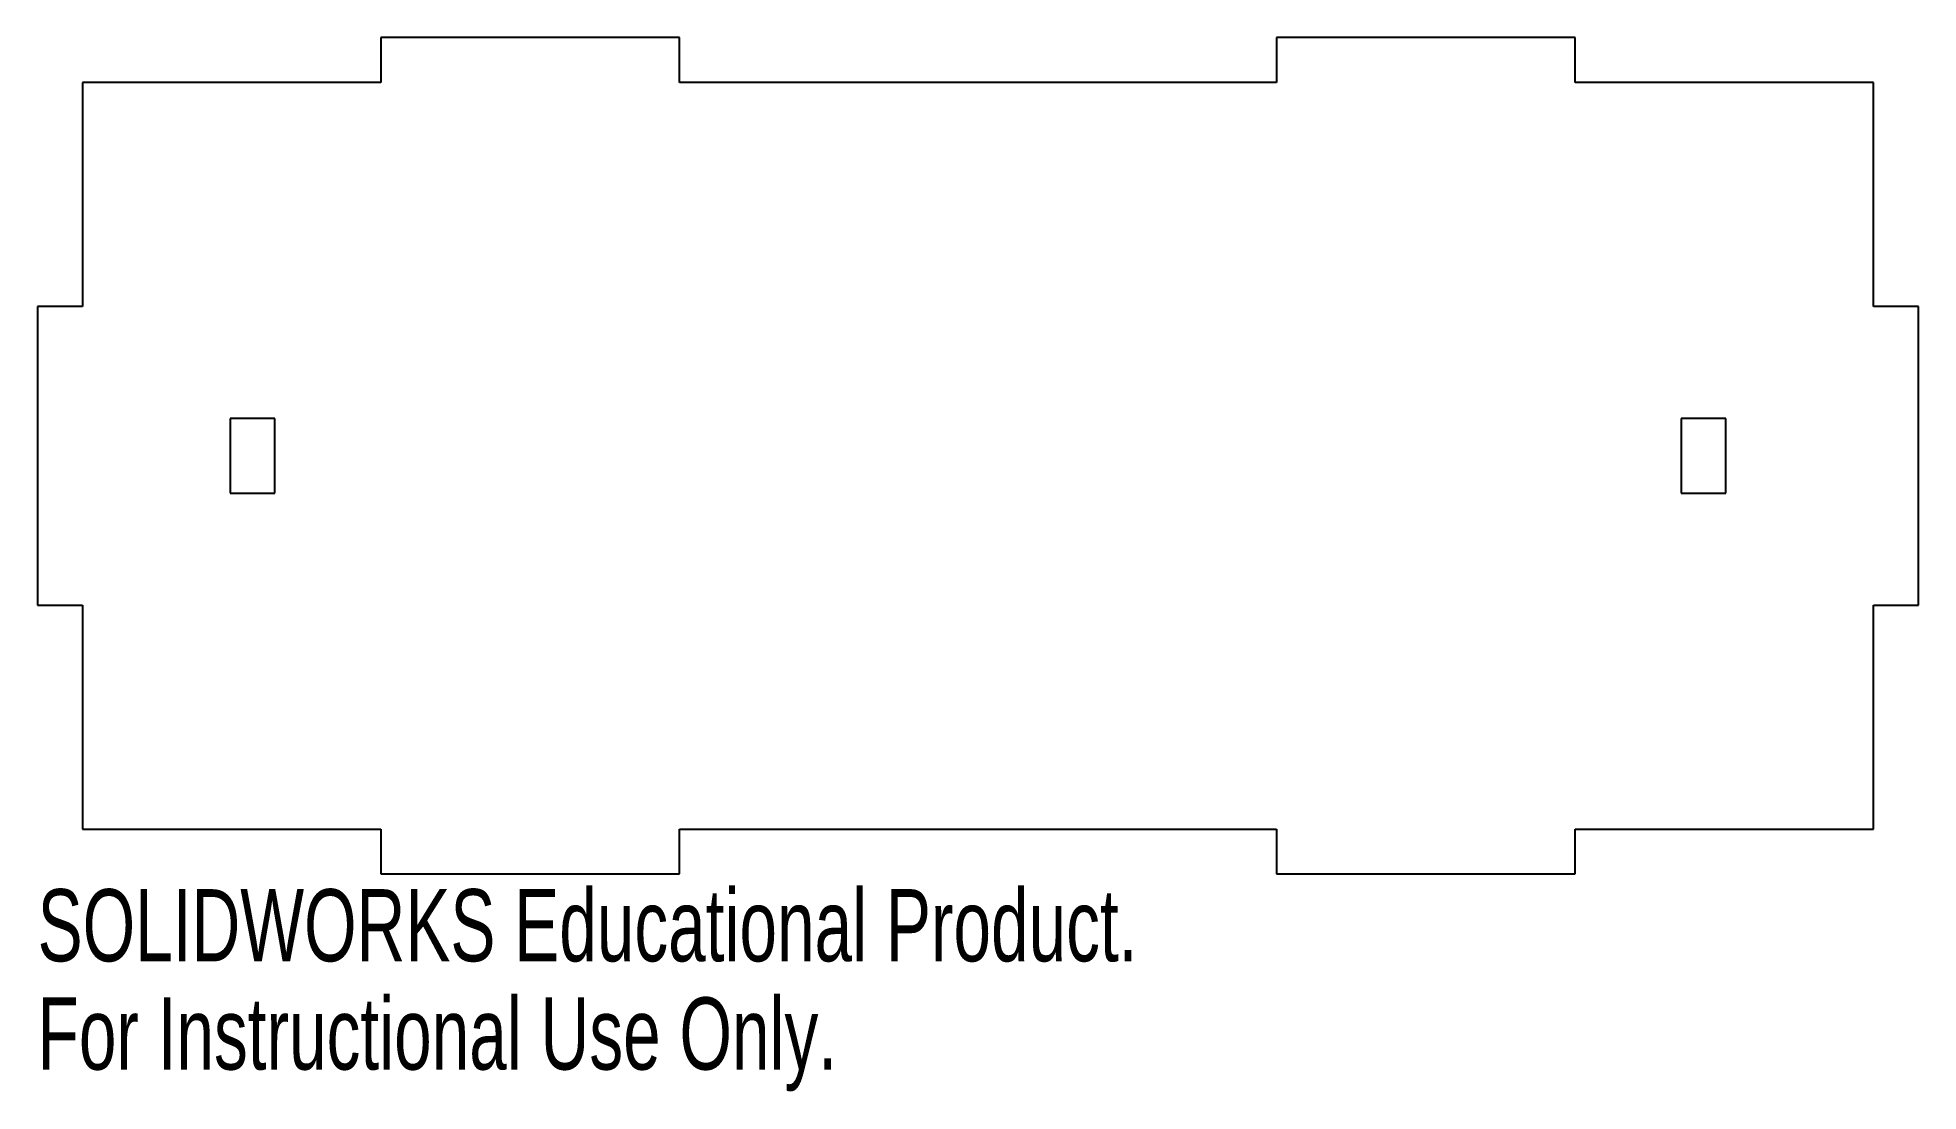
# Model space of a CAD drawing. Header units: millimetres. Extents: x -3 to 123, y -18 to 53.
import ezdxf

# ---------------------------------------------------------------- set-up
doc = ezdxf.new("R2010")
doc.units = ezdxf.units.MM
doc.styles.add('SLDTEXTSTYLE0', font='TXT', dxfattribs={"width": 0.7})

msp = doc.modelspace()

# ---------------------------------------------------------------- linework, layer by layer
at = {"color": 7, "linetype": 'Continuous', "lineweight": 25}
for p, q in [((40, 53), (20, 53)), ((20, 53), (20, 50)), ((40, 50), (40, 53)), ((100, 53), (80, 53)), ((80, 53), (80, 50)), ((100, 50), (100, 53)), ((20, 50), (0, 50)), ((0, 50), (0, 35)), ((80, 50), (40, 50)), ((120, 50), (100, 50)), ((120, 35), (120, 50)), ((0, 35), (-3, 35)), ((-3, 35), (-3, 15)), ((123, 35), (120, 35)), ((123, 15), (123, 35)), ((12.9, 27.5), (9.9, 27.5)), ((9.9, 27.5), (9.9, 22.5)), ((12.9, 22.5), (12.9, 27.5)), ((110.1, 27.5), (107.1, 27.5)), ((107.1, 27.5), (107.1, 22.5)), ((110.1, 22.5), (110.1, 27.5)), ((9.9, 22.5), (12.9, 22.5)), ((107.1, 22.5), (110.1, 22.5)), ((-3, 15), (0, 15)), ((0, 15), (0, 0)), ((120, 0), (120, 15)), ((120, 15), (123, 15)), ((0, 0), (20, 0)), ((20, 0), (20, -3)), ((40, -3), (40, 0)), ((40, 0), (80, 0)), ((80, 0), (80, -3)), ((100, -3), (100, 0)), ((100, 0), (120, 0)), ((20, -3), (40, -3)), ((80, -3), (100, -3))]:
    msp.add_line(p, q, dxfattribs=at)

# ---------------------------------------------------------------- texts
at = {"color": 7, "linetype": 'Continuous', "char_height": 4.8336, "attachment_point": 1, "style": 'SLDTEXTSTYLE0'}
for s, insert in [('SOLIDWORKS Educational Product.', (-3, -4.02)), ('For Instructional Use Only.', (-3, -11.27))]:
    msp.add_mtext(s, dxfattribs=dict(at, insert=insert))

doc.saveas('drawing.dxf')
